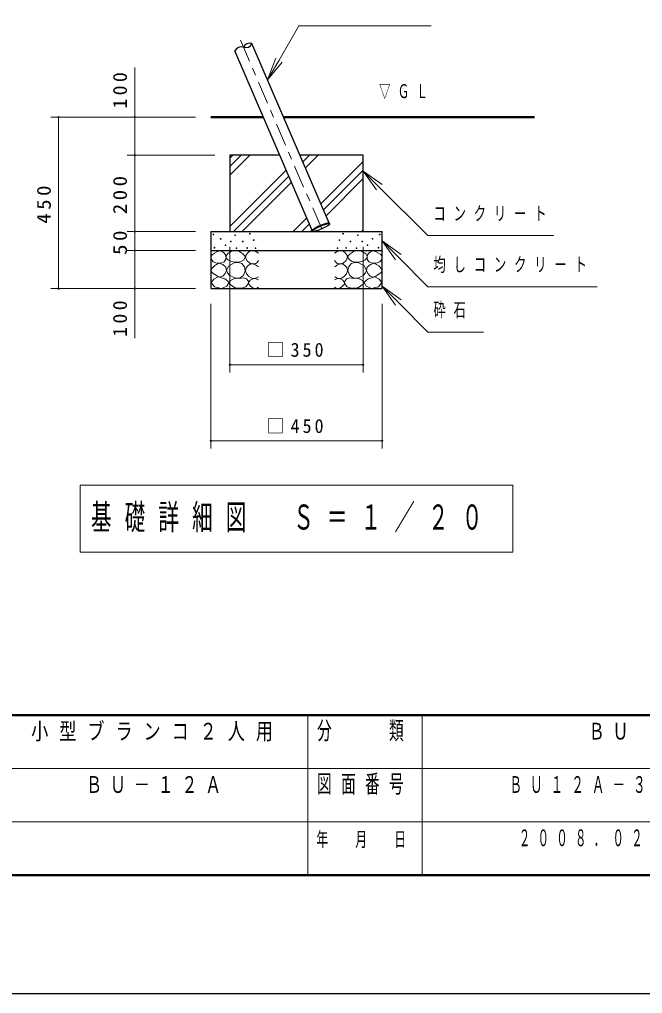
# Model space of a CAD drawing. Units: millimetres on the paper, with parts at other scales. Extents: x 197 to 617, y 140 to 437.
# Drawn here: x 426.3 to 508.1, y 139.9 to 267.8 of the extents above; entities that cross this region are included whole.
import ezdxf

# ---------------------------------------------------------------- set-up
doc = ezdxf.new("R2010")
doc.units = ezdxf.units.MM
doc.linetypes.add('USER2', pattern=[6, 3, -1, 1, -1])
for name, color, linetype, lineweight in [('A3図枠', 140, 'Continuous', 50), ('線', 2, 'Continuous', 25), ('補助', 2, 'Continuous', 13)]:
    doc.layers.add(name, color=color, linetype=linetype, lineweight=lineweight)
doc.layers.add('図面プロファイル', color=7, linetype='Continuous')
doc.styles.add('ＭＳ ゴシック', font='')
doc.styles.get('ＭＳ ゴシック').set_extended_font_data('MS Gothic')

# ---------------------------------------------------------------- blocks, each defined once
blk = doc.blocks.new('dimension_origin')
at = {"color": 0, "linetype": 'Continuous', "lineweight": -2}
blk.add_circle((0, 0), 1.25, dxfattribs=at)

msp = doc.modelspace()

# ---------------------------------------------------------------- linework, layer by layer
at = {"layer": 'A3図枠', "color": 7}
for p, q in [((214.142, 176.455), (599.142, 176.455)), ((214.142, 155.455), (599.142, 155.455))]:
    msp.add_line(p, q, dxfattribs=at)
at = {"layer": 'A3図枠', "color": 211, "lineweight": 13}
for p, q in [((464.142, 176.455), (464.142, 155.455)), ((411.642, 169.455), (529.142, 169.455)), ((356.642, 162.455), (599.142, 162.455))]:
    msp.add_line(p, q, dxfattribs=at)
at = {"layer": 'A3図枠', "color": 7, "lineweight": 13}
msp.add_line((479.142, 176.455), (479.142, 155.455), dxfattribs=at)
at = {"layer": '線', "color": 1, "linetype": 'USER2', "lineweight": 13}
msp.add_line((465.952, 240.28), (455.273, 265.057), dxfattribs=at)
at = {"layer": '線', "color": 7}
for p, q in [((464.753, 239.993), (454.553, 263.658)), ((466.984, 240.955), (456.784, 264.62)), ((453.892, 249.955), (453.892, 239.955)), ((460.459, 249.955), (453.892, 249.955)), ((471.392, 249.955), (463.105, 249.955)), ((471.392, 239.955), (471.392, 249.955)), ((451.392, 239.955), (451.392, 232.455)), ((451.392, 239.955), (473.892, 239.955)), ((473.892, 232.455), (473.892, 239.955)), ((451.392, 237.455), (473.892, 237.455)), ((451.392, 232.455), (473.892, 232.455))]:
    msp.add_line(p, q, dxfattribs=at)
at = {"layer": '線', "color": 7, "lineweight": 50}
for p, q in [((458.304, 254.955), (451.392, 254.955)), ((493.892, 254.955), (460.95, 254.955))]:
    msp.add_line(p, q, dxfattribs=at)
at = {"layer": '線', "color": 7, "lineweight": 13}
for p, q in [((453.892, 249.591), (454.256, 249.955)), ((453.892, 248.469), (455.379, 249.955)), ((453.892, 247.346), (456.501, 249.955)), ((463.145, 249.863), (463.236, 249.955)), ((463.483, 249.079), (464.359, 249.955)), ((463.821, 248.295), (465.482, 249.955)), ((465.849, 243.588), (471.392, 249.131)), ((453.892, 240.611), (461.295, 248.014)), ((454.359, 239.955), (461.634, 247.23)), ((466.188, 242.804), (471.392, 248.008)), ((466.526, 242.019), (471.392, 246.886)), ((455.482, 239.955), (461.972, 246.446)), ((462.217, 239.955), (464, 241.739)), ((463.339, 239.955), (464.338, 240.955)), ((464.462, 239.955), (464.677, 240.17)), ((471.197, 239.955), (471.392, 240.151)), ((434.242, 206.67), (434.242, 197.87)), ((491.042, 206.67), (434.242, 206.67)), ((491.042, 197.87), (491.042, 206.67)), ((434.242, 197.87), (491.042, 197.87))]:
    msp.add_line(p, q, dxfattribs=at)
at = {"layer": '線', "color": 7}
for points in [[(196.588, 139.92), (616.697, 139.92), (616.697, 436.915), (196.588, 436.915)], [(466.984, 240.955), (466.987, 240.936), (466.982, 240.914), (466.968, 240.888), (466.946, 240.859), (466.915, 240.828), (466.877, 240.793), (466.831, 240.757), (466.777, 240.718), (466.717, 240.677), (466.65, 240.635), (466.577, 240.591), (466.499, 240.546), (466.416, 240.501), (466.329, 240.456), (466.238, 240.411), (466.145, 240.367), (466.049, 240.323), (465.952, 240.28), (465.855, 240.239), (465.757, 240.199), (465.661, 240.162), (465.566, 240.127), (465.473, 240.095), (465.383, 240.066), (465.297, 240.039), (465.215, 240.016), (465.139, 239.997), (465.068, 239.981), (465.003, 239.969), (464.944, 239.96), (464.893, 239.956), (464.849, 239.956), (464.813, 239.959), (464.784, 239.967), (464.764, 239.978), (464.753, 239.993), (464.75, 240.012), (464.755, 240.034), (464.769, 240.059), (464.792, 240.088), (464.822, 240.12), (464.861, 240.154), (464.907, 240.191), (464.96, 240.23), (465.021, 240.271), (465.088, 240.313), (465.16, 240.357), (465.238, 240.401), (465.321, 240.446), (465.409, 240.491), (465.499, 240.536), (465.593, 240.581), (465.688, 240.625), (465.785, 240.668), (465.883, 240.709), (465.98, 240.748), (466.077, 240.785), (466.172, 240.82), (466.265, 240.853), (466.354, 240.882), (466.44, 240.908), (466.522, 240.931), (466.599, 240.951), (466.67, 240.967), (466.735, 240.979), (466.793, 240.987), (466.845, 240.992), (466.889, 240.992), (466.925, 240.988), (466.953, 240.981), (466.973, 240.97)]]:
    msp.add_lwpolyline(points, close=True, dxfattribs=at)
at = {"layer": '線'}
msp.add_lwpolyline([(464.714, 240.083), (464.713, 240.113), (464.73, 240.15), (464.767, 240.194), (464.822, 240.245), (464.894, 240.301), (464.982, 240.361), (465.084, 240.425), (465.199, 240.492), (465.326, 240.559), (465.46, 240.627), (465.601, 240.694), (465.746, 240.758), (465.893, 240.819), (466.038, 240.876), (466.18, 240.927), (466.315, 240.972), (466.443, 241.011), (466.56, 241.041), (466.664, 241.064), (466.754, 241.078), (466.829, 241.083), (466.886, 241.079), (466.925, 241.066), (466.945, 241.045)], dxfattribs=at)
for centre, start, end in [((456.476, 263.8), 69.38923, 157.24489), ((455.36, 263.319), 69.38948, 157.24482), ((455.977, 264.958), 249.38955, 337.24457)]:
    msp.add_arc(centre, 0.876, start, end, dxfattribs=at)
at = {"layer": '補助'}
for p, q in [((460.342, 262.444), (462.946, 266.955)), ((462.946, 266.955), (463.946, 266.955)), ((463.946, 266.955), (480.342, 266.955)), ((459.909, 262.694), (458.842, 259.846)), ((458.842, 259.846), (460.342, 262.444)), ((460.775, 262.194), (458.842, 259.846)), ((441.392, 249.955), (441.392, 261.455)), ((449.392, 254.955), (430.392, 254.955)), ((431.392, 232.455), (431.392, 254.955)), ((449.392, 254.955), (440.392, 254.955)), ((451.892, 249.955), (440.392, 249.955)), ((451.892, 249.955), (440.392, 249.955)), ((441.392, 239.955), (441.392, 249.955)), ((471.392, 247.889), (473.516, 245.77)), ((473.869, 246.124), (471.392, 247.889)), ((473.162, 245.416), (471.392, 247.889)), ((473.516, 245.77), (479.892, 239.405)), ((441.392, 234.455), (441.392, 242.955)), ((449.392, 239.955), (440.392, 239.955)), ((449.392, 239.955), (440.392, 239.955)), ((479.892, 239.405), (480.892, 239.405)), ((480.892, 239.405), (496.418, 239.405)), ((453.892, 237.955), (453.892, 221.455)), ((471.392, 237.955), (471.392, 221.455)), ((473.892, 238.705), (476.014, 236.584)), ((476.367, 236.938), (473.892, 238.705)), ((475.66, 236.23), (473.892, 238.705)), ((449.392, 237.455), (440.392, 237.455)), ((449.392, 237.455), (440.392, 237.455)), ((441.392, 225.956), (441.392, 237.455)), ((476.014, 236.584), (479.892, 232.705)), ((473.892, 232.755), (476.014, 230.634)), ((476.367, 230.988), (473.892, 232.755)), ((475.66, 230.28), (473.892, 232.755)), ((449.392, 232.455), (430.392, 232.455)), ((449.392, 232.455), (440.392, 232.455)), ((479.892, 232.705), (480.892, 232.705)), ((480.892, 232.705), (502.142, 232.705)), ((451.392, 230.455), (451.392, 211.455)), ((473.892, 230.455), (473.892, 211.455)), ((476.014, 230.634), (479.892, 226.755)), ((479.892, 226.755), (480.892, 226.755)), ((480.892, 226.755), (487.178, 226.755)), ((471.392, 222.455), (453.892, 222.455)), ((473.892, 212.455), (451.392, 212.455))]:
    msp.add_line(p, q, dxfattribs=at)
for points in [[(452.515, 237.425), (452.192, 237.298), (451.881, 237.124), (451.588, 236.923), (451.406, 236.649), (451.456, 236.27), (451.707, 235.952), (452.05, 235.823), (452.436, 235.81), (452.816, 235.84), (453.133, 235.968), (453.32, 236.232), (453.386, 236.554), (453.344, 236.814), (453.196, 237.061), (452.888, 237.302)], [(454.486, 237.43), (454.241, 237.399), (453.959, 237.295), (453.56, 237.005), (453.378, 236.66), (453.421, 236.462), (453.607, 236.241), (454.082, 236.002), (454.581, 235.93), (454.948, 235.921), (455.324, 235.997), (455.704, 236.228), (455.891, 236.538), (455.843, 236.771), (455.608, 237.038), (455.074, 237.348)], [(470.799, 237.43), (471.044, 237.399), (471.326, 237.295), (471.724, 237.005), (471.907, 236.66), (471.863, 236.462), (471.677, 236.241), (471.203, 236.002), (470.704, 235.93), (470.337, 235.921), (469.961, 235.997), (469.581, 236.228), (469.393, 236.538), (469.442, 236.771), (469.677, 237.038), (470.21, 237.348)], [(472.77, 237.425), (473.093, 237.298), (473.404, 237.124), (473.696, 236.923), (473.879, 236.649), (473.828, 236.27), (473.578, 235.952), (473.235, 235.823), (472.849, 235.81), (472.468, 235.84), (472.152, 235.968), (471.964, 236.232), (471.899, 236.554), (471.941, 236.814), (472.089, 237.061), (472.397, 237.302)], [(452.388, 235.778), (452.122, 235.638), (451.849, 235.429), (451.527, 235.088), (451.406, 234.748), (451.587, 234.507), (451.913, 234.289), (452.245, 234.074), (452.578, 233.972), (452.96, 234.094), (453.275, 234.415), (453.43, 234.829), (453.354, 235.255), (452.946, 235.618)], [(453.851, 234.214), (454.48, 233.871), (455.148, 233.822), (455.662, 234.194), (455.905, 234.781), (455.791, 235.32), (455.445, 235.727), (455.004, 235.899), (454.445, 235.835), (453.758, 235.433), (453.459, 234.889), (453.591, 234.53)], [(471.434, 234.214), (470.804, 233.871), (470.136, 233.822), (469.622, 234.194), (469.38, 234.781), (469.494, 235.32), (469.839, 235.727), (470.28, 235.899), (470.839, 235.835), (471.527, 235.433), (471.826, 234.889), (471.694, 234.53)], [(472.897, 235.778), (473.163, 235.638), (473.435, 235.429), (473.758, 235.088), (473.879, 234.748), (473.697, 234.507), (473.372, 234.289), (473.04, 234.074), (472.707, 233.972), (472.324, 234.094), (472.009, 234.415), (471.854, 234.829), (471.93, 235.255), (472.338, 235.618)], [(452.347, 233.981), (451.781, 233.68), (451.441, 233.24), (451.865, 232.676), (452.787, 232.47), (453.504, 232.776), (453.776, 233.294), (453.236, 233.75)], [(455.202, 233.774), (454.825, 233.805), (454.418, 233.733), (453.972, 233.531), (453.756, 233.26), (453.89, 233.026), (454.189, 232.801), (454.513, 232.609), (454.878, 232.49), (455.47, 232.502), (455.986, 232.706), (456.221, 232.947), (456.324, 233.233), (456.271, 233.491), (456.067, 233.72), (455.647, 233.847)], [(470.082, 233.774), (470.459, 233.805), (470.866, 233.733), (471.313, 233.531), (471.528, 233.26), (471.394, 233.026), (471.096, 232.801), (470.772, 232.609), (470.407, 232.49), (469.814, 232.502), (469.299, 232.706), (469.063, 232.947), (468.961, 233.233), (469.014, 233.491), (469.217, 233.72), (469.637, 233.847)], [(472.938, 233.981), (473.504, 233.68), (473.844, 233.24), (473.42, 232.676), (472.498, 232.47), (471.78, 232.776), (471.509, 233.294), (472.048, 233.75)]]:
    msp.add_lwpolyline(points, close=True, dxfattribs=at)
for points in [[(457.642, 237.12), (457.221, 237.363), (456.787, 237.437), (456.506, 237.353), (456.248, 237.168), (456.025, 236.902), (455.931, 236.566), (456.115, 236.127), (456.517, 235.805), (456.932, 235.686), (457.294, 235.742), (457.496, 235.911), (457.642, 236.138)], [(467.642, 237.12), (468.064, 237.363), (468.498, 237.437), (468.779, 237.353), (469.036, 237.168), (469.26, 236.902), (469.353, 236.566), (469.17, 236.127), (468.767, 235.805), (468.352, 235.686), (467.991, 235.742), (467.788, 235.911), (467.642, 236.138)], [(457.626, 235.314), (457.269, 235.587), (456.866, 235.71), (456.531, 235.649), (456.232, 235.457), (456.013, 235.168), (455.931, 234.807), (456.065, 234.377), (456.375, 234.031), (456.757, 233.837), (457.135, 233.793), (457.393, 233.865), (457.626, 233.999)], [(467.658, 235.314), (468.015, 235.587), (468.419, 235.71), (468.754, 235.649), (469.052, 235.457), (469.272, 235.168), (469.353, 234.807), (469.22, 234.377), (468.91, 234.031), (468.528, 233.837), (468.149, 233.793), (467.892, 233.865), (467.658, 233.999)], [(457.642, 233.587), (457.341, 233.753), (456.977, 233.793), (456.541, 233.577), (456.327, 233.239), (456.358, 233.055), (456.502, 232.843), (456.86, 232.569), (457.23, 232.478), (457.445, 232.531), (457.642, 232.637)], [(467.642, 233.587), (467.943, 233.753), (468.308, 233.793), (468.744, 233.577), (468.957, 233.239), (468.927, 233.055), (468.783, 232.843), (468.425, 232.569), (468.054, 232.478), (467.839, 232.531), (467.642, 232.637)]]:
    msp.add_lwpolyline(points, dxfattribs=at)
for centre in [(451.723, 239.564), (454.59, 239.453), (456.513, 239.66), (468.771, 239.66), (470.695, 239.453), (473.562, 239.564), (451.881, 237.822), (452.673, 238.994), (453.323, 238.154), (454.02, 238.629), (454.764, 237.774), (455.567, 238.633), (456.148, 237.781), (457.013, 238.809), (468.271, 238.809), (469.136, 237.781), (469.718, 238.633), (470.52, 237.774), (471.265, 238.629), (471.962, 238.154), (472.611, 238.994), (473.404, 237.822), (457.256, 237.754), (468.028, 237.754)]:
    msp.add_circle(centre, 0.05, dxfattribs=at)

# ---------------------------------------------------------------- block references
at = {"layer": '補助', "xscale": 0.0667, "yscale": 0.0667}
for p, rotation in [((431.392, 254.955), 270), ((441.392, 254.955), 270), ((441.392, 249.955), 90), ((441.392, 249.955), 270), ((441.392, 239.955), 90), ((441.392, 239.955), 90), ((441.392, 237.455), 270), ((441.392, 237.455), 270), ((431.392, 232.455), 90), ((441.392, 232.455), 90), ((471.392, 222.455), 180), ((473.892, 212.455), 180)]:
    msp.add_blockref('dimension_origin', p, dxfattribs=dict(at, rotation=rotation))
for p in [(453.892, 222.455), (451.392, 212.455)]:
    msp.add_blockref('dimension_origin', p, dxfattribs=at)

# ---------------------------------------------------------------- texts
at = {"layer": 'A3図枠', "color": 4, "attachment_point": 2, "style": 'ＭＳ ゴシック'}
for s, insert, char_height in [('\\T1.64;\\W0.6;分\u3000\u3000類', (471.642, 175.622), 2.346), ('\\T1.64;\\W0.6;図面番号', (471.642, 168.622), 2.346), ('\\T1.64;\\W0.6;年\u3000月\u3000日', (471.642, 161.122), 1.906)]:
    msp.add_mtext(s, dxfattribs=dict(at, insert=insert, char_height=char_height))
at = {"layer": '図面プロファイル', "char_height": 2.199, "attachment_point": 2, "style": 'ＭＳ ゴシック'}
for s, insert in [('\\T1.64;\\W0.75;小型ブランコ２人用', (444.392, 175.455)), ('\\T1.49;\\W0.7;ＢＵ', (504.142, 175.455)), ('\\T1.49;\\W0.7;ＢＵ－１２Ａ', (444.392, 168.455)), ('\\T1.64;\\W0.55;ＢＵ１２Ａ－３０１Ｊ', (504.142, 168.455)), ('\\T1.64;\\W0.5;２００８．０２．０８', (504.142, 161.455))]:
    msp.add_mtext(s, dxfattribs=dict(at, insert=insert))
at = {"layer": '線', "color": 7, "insert": (435.642, 202.27), "char_height": 3.299, "attachment_point": 4, "style": 'ＭＳ ゴシック'}
msp.add_mtext('\\T1.64;\\W0.6;基礎詳細図\u3000Ｓ＝１／２０', dxfattribs=at)
at = {"layer": '補助', "char_height": 1.833, "attachment_point": 8, "rotation": 90, "style": 'ＭＳ ゴシック'}
for s, insert in [('\\T1.33;\\W1.05;100', (440.392, 258.684)), ('\\T1.33;\\W1.1;200', (440.392, 244.955)), ('\\T1.33;\\W1.1;450', (430.392, 243.705)), ('\\T1.34;\\W1.1;50', (440.392, 238.705)), ('\\T1.33;\\W1.05;100', (440.392, 228.727))]:
    msp.add_mtext(s, dxfattribs=dict(at, insert=insert))
at = {"layer": '補助', "char_height": 1.833, "style": 'ＭＳ ゴシック'}
for s, insert, attachment_point in [('\\T1.64;\\W0.6;▽ＧＬ', (473.476, 259.289), 1), ('\\T1.63;\\W0.65;コンクリート', (480.617, 243.239), 1), ('\\T1.63;\\W0.65;均しコンクリート', (480.617, 236.539), 1), ('\\T1.63;\\W0.65;砕石', (480.617, 230.589), 1), ('\\T1.33;\\W0.95;□350', (462.642, 223.455), 8), ('\\T1.33;\\W0.95;□450', (462.642, 213.455), 8)]:
    msp.add_mtext(s, dxfattribs=dict(at, insert=insert, attachment_point=attachment_point))

doc.saveas('drawing.dxf')
